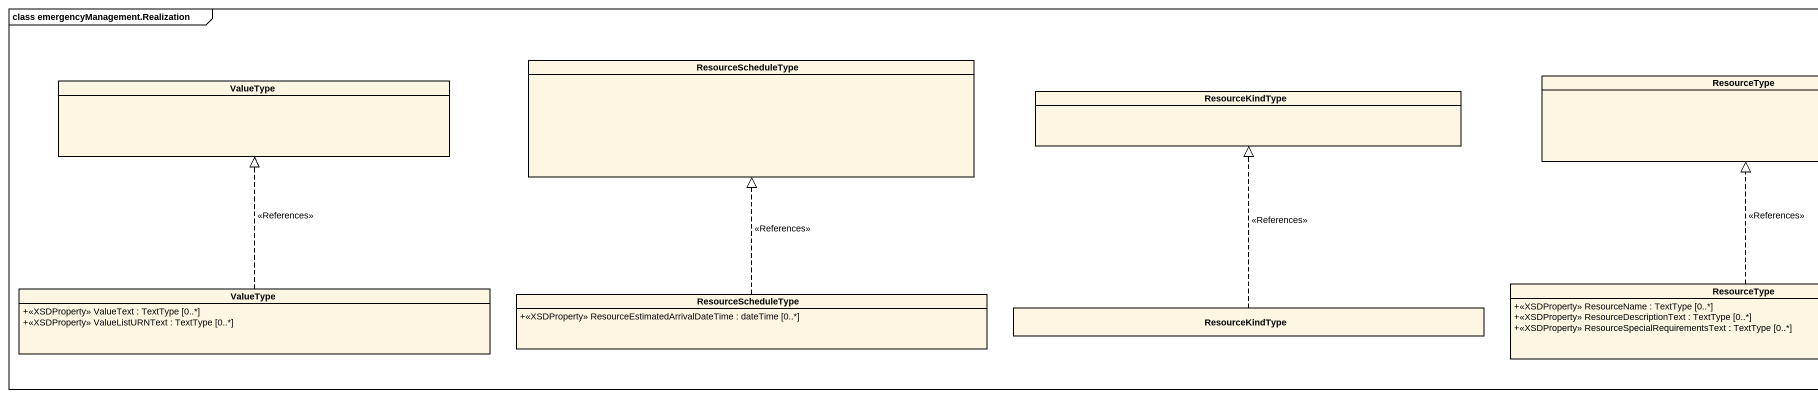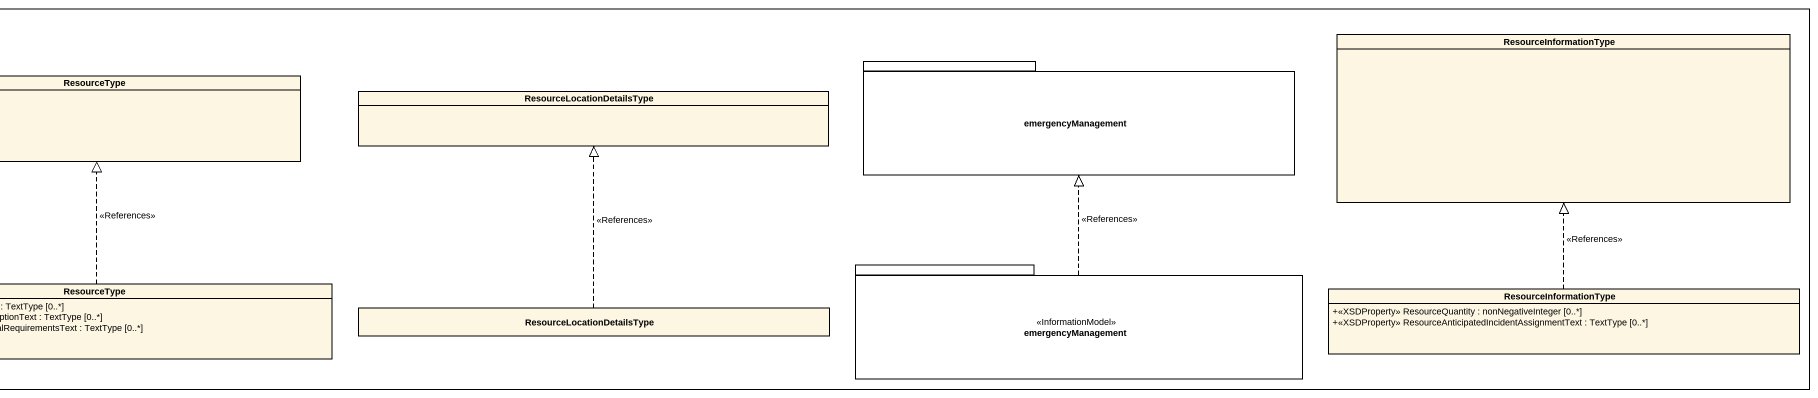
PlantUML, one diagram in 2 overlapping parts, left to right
@startuml
mainframe class emergencyManagement.Realization
hide circle
hide empty members
skinparam classAttributeIconSize 0
class ResourceInformationType
class ValueType
class ResourceScheduleType
class ResourceType
package emergencyManagement {
}
class ResourceKindType
class ResourceLocationDetailsType
package "emergencyManagement" as emergencyManagement_2 <<InformationModel>> {
}
class "ValueType" as ValueType_2 {
  +<<XSDProperty>> ValueText : TextType [0..*]
  +<<XSDProperty>> ValueListURNText : TextType [0..*]
}
class "ResourceScheduleType" as ResourceScheduleType_2 {
  +<<XSDProperty>> ResourceEstimatedArrivalDateTime : dateTime [0..*]
}
class "ResourceKindType" as ResourceKindType_2
class "ResourceType" as ResourceType_2 {
  +<<XSDProperty>> ResourceName : TextType [0..*]
  +<<XSDProperty>> ResourceDescriptionText : TextType [0..*]
  +<<XSDProperty>> ResourceSpecialRequirementsText : TextType [0..*]
}
class "ResourceLocationDetailsType" as ResourceLocationDetailsType_2
class "ResourceInformationType" as ResourceInformationType_2 {
  +<<XSDProperty>> ResourceQuantity : nonNegativeInteger [0..*]
  +<<XSDProperty>> ResourceAnticipatedIncidentAssignmentText : TextType [0..*]
}
emergencyManagement_2 .up.|> emergencyManagement : <<References>>
ValueType_2 .up.|> ValueType : <<References>>
ResourceScheduleType_2 .up.|> ResourceScheduleType : <<References>>
ResourceKindType_2 .up.|> ResourceKindType : <<References>>
ResourceType_2 .up.|> ResourceType : <<References>>
ResourceLocationDetailsType_2 .up.|> ResourceLocationDetailsType : <<References>>
ResourceInformationType_2 .up.|> ResourceInformationType : <<References>>
@enduml
